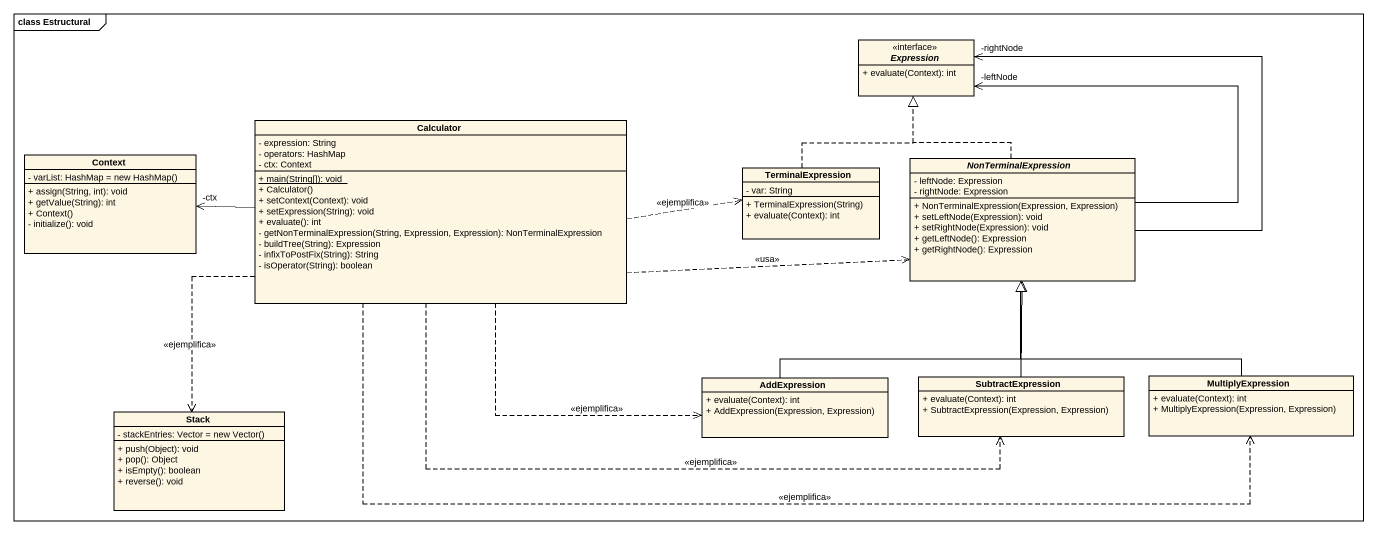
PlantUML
@startuml
mainframe class Estructural
hide circle
hide empty members
skinparam classAttributeIconSize 0
interface Expression <<interface>> {
  + evaluate(Context): int
}
class Calculator {
  - expression: String
  - operators: HashMap
  - ctx: Context
  {static} + main(String[]): void
  + Calculator()
  + setContext(Context): void
  + setExpression(String): void
  + evaluate(): int
  - getNonTerminalExpression(String, Expression, Expression): NonTerminalExpression
  - buildTree(String): Expression
  - infixToPostFix(String): String
  - isOperator(String): boolean
}
class Context {
  {field} - varList: HashMap = new HashMap()
  + assign(String, int): void
  + getValue(String): int
  + Context()
  - initialize(): void
}
class TerminalExpression {
  - var: String
  + TerminalExpression(String)
  + evaluate(Context): int
}
abstract class NonTerminalExpression {
  - leftNode: Expression
  - rightNode: Expression
  + NonTerminalExpression(Expression, Expression)
  + setLeftNode(Expression): void
  + setRightNode(Expression): void
  + getLeftNode(): Expression
  + getRightNode(): Expression
}
class AddExpression {
  + evaluate(Context): int
  + AddExpression(Expression, Expression)
}
class SubtractExpression {
  + evaluate(Context): int
  + SubtractExpression(Expression, Expression)
}
class MultiplyExpression {
  + evaluate(Context): int
  + MultiplyExpression(Expression, Expression)
}
class "Stack" as Stack_ {
  {field} - stackEntries: Vector = new Vector()
  + push(Object): void
  + pop(): Object
  + isEmpty(): boolean
  + reverse(): void
}
Calculator -left-> "-ctx" Context
Calculator .right.> TerminalExpression : <<ejemplifica>>
Calculator .right.> NonTerminalExpression : <<usa>>
Calculator .right.> AddExpression : <<ejemplifica>>
Calculator .right.> SubtractExpression : <<ejemplifica>>
Calculator .right.> MultiplyExpression : <<ejemplifica>>
Calculator ..> Stack_ : <<ejemplifica>>
TerminalExpression .up.|> Expression
NonTerminalExpression .up.|> Expression
NonTerminalExpression -up-> "-leftNode" Expression
NonTerminalExpression -up-> "-rightNode" Expression
AddExpression -up-|> NonTerminalExpression
SubtractExpression -up-|> NonTerminalExpression
MultiplyExpression -up-|> NonTerminalExpression
@enduml
